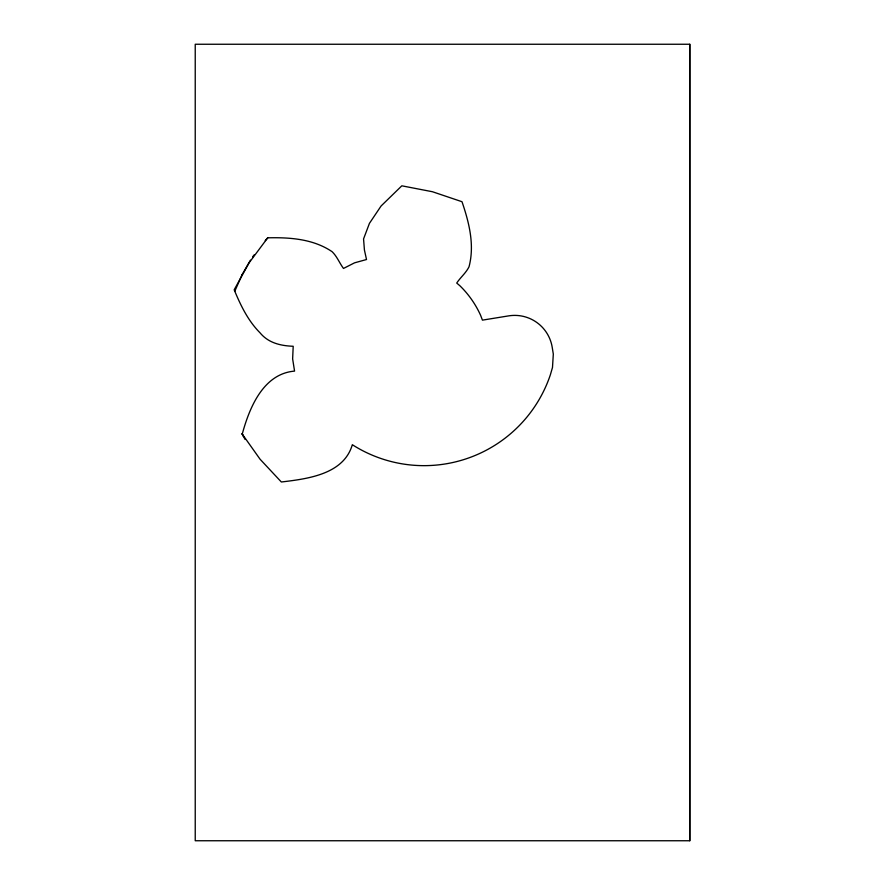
<?xml version="1.0" encoding="UTF-8"?>
<svg xmlns="http://www.w3.org/2000/svg" width="885" height="885" viewBox="0 0 885 885"><rect width="100%" height="100%" fill="white"/><g stroke="black" fill="none" stroke-linecap="round" stroke-linejoin="round"><path stroke-width="1.33" d="M689.769 840.75L689.769 44.25L195.231 44.25L195.231 840.75L689.769 840.75L689.769 44.25M242.247 434.081C249.426 407.62 263.31 373.724 294.561 371.103L292.636 358.901L293.201 346.278C280.722 345.792 268.454 343.059 260.013 332.793C248.01 320.746 240.62 305.314 234.182 289.793L249.083 262.845L267.712 237.822C289.815 237.28 313.224 238.895 332.118 251.694C337.119 256.55 339.442 263 343.491 268.454L354.553 262.834L366.512 259.526L364.432 250.046L363.558 238.917L369.432 223.374L381.103 205.973L401.823 185.817L432.444 191.735L461.992 201.714C469.094 222.533 474.791 244.902 469.028 266.783C465.93 273.067 460.488 277.337 456.726 283.045L459.879 285.744A96.863 96.863 0 0 1 480.566 315.226L482.436 320.138L508.632 315.879A37.978 37.978 0 0 1 552.207 347.274L553.313 354.088L552.494 367.463L550.381 374.764A133.259 133.259 0 0 1 352.706 444.956L352.33 444.701C343.745 474.426 307.493 478.862 281.353 481.993L260.057 459.204L242.247 434.081L243.441 436.316M234.768 291.298L242.07 274.726M242.048 274.726L250.455 260.157M252.601 256.949L254.15 254.869M265.234 240.609L267.845 237.744M241.992 433.65L245.101 439.48"/></g></svg>
